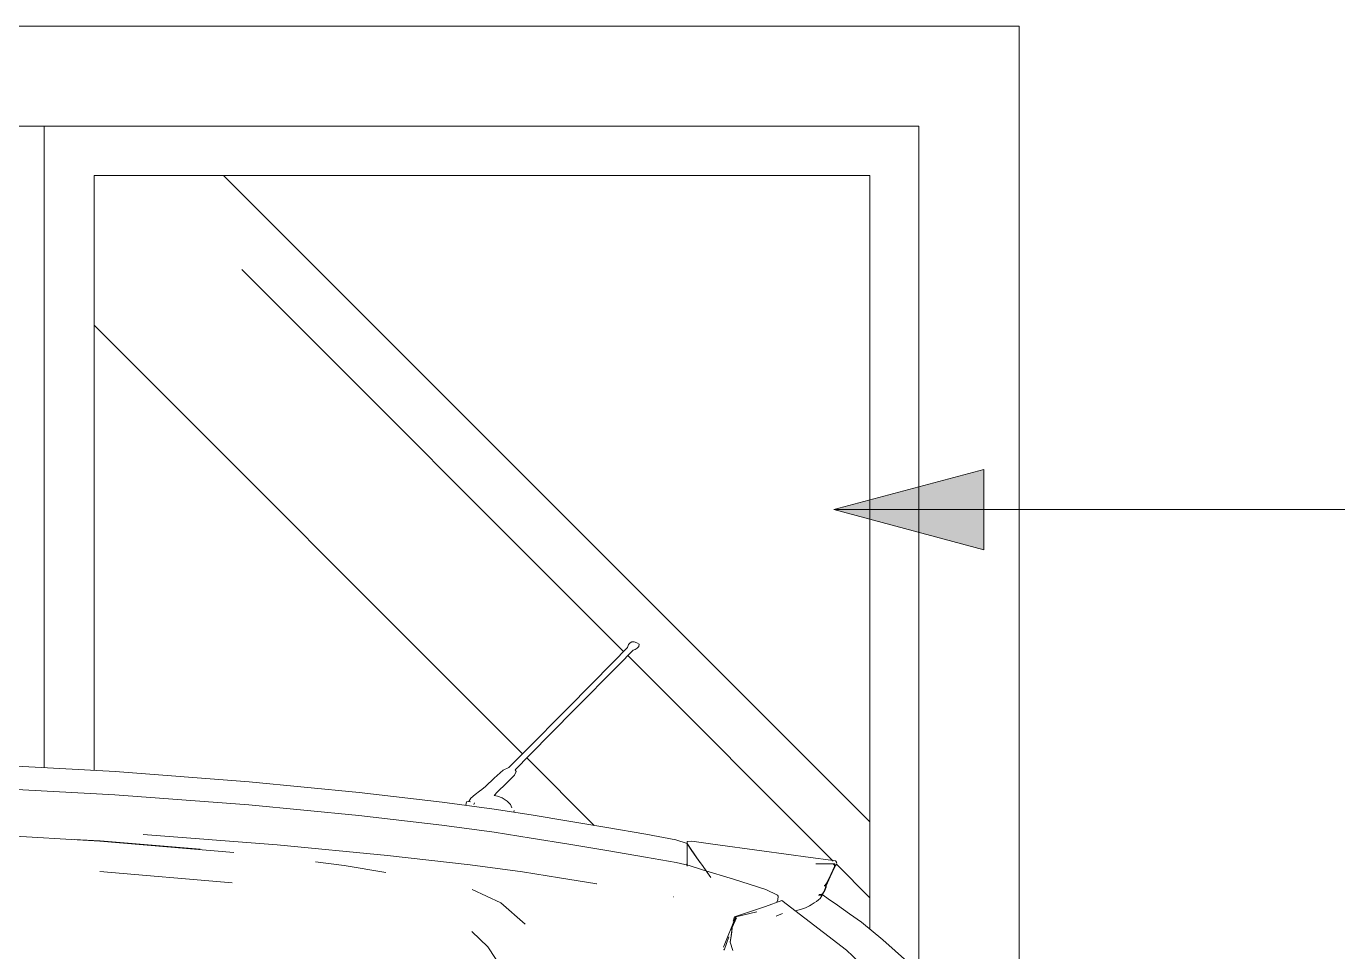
# Model space of a CAD drawing. Header units: millimetres. Extents: x -50912 to 58751, y -45352 to 5553.
# Drawn here: x 39823 to 41133, y 1474 to 2399 of the extents above; entities that cross this region are included whole.
import ezdxf

# ---------------------------------------------------------------- set-up
doc = ezdxf.new("R2010")
doc.units = ezdxf.units.MM
for name, color, linetype, lineweight in [('A-DOOR', 31, 'Continuous', 9), ('A-GENM', 13, 'Continuous', 9), ('G-ANNO-TEXT', 231, 'Continuous', 9), ('G-IMPT', 8, 'Continuous', 9)]:
    doc.layers.add(name, color=color, linetype=linetype, lineweight=lineweight)

# ---------------------------------------------------------------- blocks, each defined once
blk = doc.blocks.new('Porta correr 4 folhas - 350 x 210-3791413-D')
at = {"layer": 'A-DOOR'}
h = blk.add_hatch(dxfattribs=at)
h.set_pattern_fill('FP_13', color=256, style=0, pattern_type=2)
h.set_pattern_definition([(135, (-38757.151, 200), (-969.8676610754683, 2586.313762867916), [17145, -2286, 5715, -1143]), (135, (-40277.341, 771.5), (1883.159708588202, 266.7136067957538), [3429, -377.19, 6858, -857.25]), (135, (-39328.651, 1171.55), (-3661.250420559894, 4744.269308760835), [9144, -1600.2, 4572, -1143])])
h.paths.add_polyline_path([(-39144.65077199631, 250.000000000006), (-38684.85161921395, 250.000000000006), (-38689.41460014178, 251.5375026217385), (-38697.65602624488, 253.4674484509642), (-38718.96020474416, 262.8750555358811), (-38734.82267394356, 268.8627025961046), (-38744.80034885759, 274.7743297863909), (-38752.60025298809, 278.2995147246432), (-38773.39317886557, 292.7966828054946), (-38787.81429603336, 302.3043783380456), (-38796.09256736664, 309.5291317868213), (-38803.04448952591, 315.030977480985), (-38820.12809073567, 332.6279735950984), (-38831.00811585791, 343.2851973721619), (-38837.14262315368, 351.3679716036087), (-38843.62238726572, 358.7021397327072), (-38857.98525501748, 380.8565154123929), (-38865.8203626442, 392.2848117045136), (-38866.78818799839, 394.4263241258511), (-38957.75153983069, 398.2308528412009), (-38958.09933581131, 397.281278768608), (-38959.30611377611, 394.6365448053245), (-38989.61312063529, 394.8878529376859), (-39000.89641734574, 396.459048054786), (-39060.62925550478, 397.8495968440008), (-39144.65077199631, 397.6775473654831), (-39144.65077199631, 251.3893261555215)])
h.paths.add_polyline_path([(-38512.74683131402, 250.000000000006), (-38369.65077199631, 250.000000000006), (-38369.65077199631, 339.9659346644905), (-38382.2494178764, 328.1432611435746), (-38397.39212211084, 312.4829089956235), (-38406.30474584035, 305.5695423754274), (-38412.80883617437, 299.8685277585125), (-38434.96306941829, 285.5051432757924), (-38446.14897172298, 277.7793983488446), (-38454.45717969457, 274.0245039804734), (-38463.69532524735, 268.5155187900008), (-38482.59536792512, 261.3074505696249), (-38502.61612909278, 252.8413694998573), (-38512.1409725275, 250.2286940941414)])
h.paths.add_polyline_path([(-38619.88443132541, 368.2208602886766), (-38619.90408033294, 399.5372822230811), (-38636.52108872636, 401.9169877719784), (-38653.72728602849, 408.149764106319), (-38656.26667926685, 400.5804399501753), (-38659.8689955394, 384.7748071234225), (-38677.14742315265, 385.5807497031776), (-38668.32121768849, 381.45222204579), (-38656.18339651968, 376.6650884703694), (-38648.54302633578, 374.1792804302881), (-38634.50467826547, 370.6125261384126), (-38628.80748086348, 369.4015071367667), (-38619.90408033294, 368.2234601329063)])
h.paths.add_polyline_path([(-38577.74001339065, 368.2208602886766), (-38563.0941971861, 370.6179612432428), (-38549.05530120297, 374.1867695034118), (-38541.44104819638, 376.665088470365), (-38529.30322702756, 381.45222204579), (-38523.12554373542, 384.827561017872), (-38546.86310204877, 383.60906894667), (-38548.82015528853, 399.5002755039713), (-38550.96176382658, 405.7365424145983), (-38561.1033559897, 401.9169877719741), (-38562.84078751131, 401.232593172688), (-38577.76303118283, 399.5324209630251), (-38577.74088130918, 369.4015071367667)])
h.paths.add_polyline_path([(-39138.67541837139, 488.2863000439884), (-39103.0530645751, 489.0348005143592), (-39055.71210209531, 493.7793996041373), (-39043.96185537034, 497.4199696076802), (-39076.99103784223, 491.6995283814724), (-39122.36875860624, 489.7217464647502), (-39137.74814362542, 489.1454318899121), (-39138.01306820715, 488.899975895429)])
h.paths.add_polyline_path([(-39024.26005151554, 505.1641074993704), (-39022.83892133959, 506.6170929486602), (-39024.16190848008, 505.2992797625616)])
h.paths.add_polyline_path([(-39000.27556361941, 564.8298611870031), (-38971.45918518481, 652.2219868465972), (-38966.64074861182, 665.6289046626888), (-38968.90901632785, 662.7364855482837), (-38972.5754662171, 653.4804307372489), (-38981.74095170858, 627.4388914283909), (-38993.76900767774, 587.3961088655388), (-39000.26007900979, 564.8825521355948)])
h.paths.add_polyline_path([(-38384.31061244499, 841.4904900361034), (-38369.65077199631, 847.7607575466827), (-38369.65077199631, 849.0726482132177), (-38383.64402565463, 841.8352527571634)])
h.paths.add_polyline_path([(-38399.02828108133, 834.8535879198156), (-38384.31061244499, 841.4904900361034), (-38385.2163123205, 841.7226679674923), (-38398.79448840694, 834.9698595841103)])
h.paths.add_polyline_path([(-38398.74525511669, 833.4173655232173), (-38397.72223957907, 834.1392805434532), (-38399.2489986251, 834.7435869291031), (-38399.62405473044, 833.9105843138084), (-38398.76434328546, 833.4280785951913)])
h.paths.add_polyline_path([(-38400.44847302218, 834.373282051069), (-38369.65077199631, 849.9933434725747), (-38369.65077199631, 850.3642059625721), (-38400.66395726545, 834.4942207453892)])
h.paths.add_polyline_path([(-38369.65077199631, 1253.953674813271), (-38369.65077199631, 1255.798221625344), (-38453.04976332274, 1381.724596576185), (-38369.8175687527, 1254.212069501798)])
h.paths.add_polyline_path([(-38552.15667034714, 1583.548351312967), (-38552.15667034714, 1583.389778166322), (-38552.09067395909, 1583.550725601812)])
h.paths.add_polyline_path([(-38369.65077199631, 1496.917318137121), (-38369.65077199631, 2250.00000000001), (-39144.65077199631, 2250.00000000001), (-39144.65077199631, 1655.471159412466), (-39103.0530645751, 1652.752911378223), (-38974.32003559848, 1642.571710894815), (-38851.49980264781, 1630.140665053657), (-38773.30183299007, 1621.256943724892), (-38772.53889147543, 1624.039792888645), (-38770.238784929, 1624.289463698471), (-38768.16727779927, 1627.628287936981), (-38757.69611608073, 1636.189720178372), (-38753.76034035458, 1639.492029966054), (-38736.04802864715, 1655.605095552149), (-38729.51942585222, 1659.10030573225), (-38689.41460014178, 1699.425288439929), (-38611.7997193175, 1778.327793958154), (-38610.06302748789, 1782.013513368263), (-38607.32865946626, 1783.819615375063), (-38604.8951047191, 1783.387860080508), (-38600.05685196613, 1781.489707467861), (-38600.77778633464, 1778.879587389279), (-38605.18705092822, 1776.005246050724), (-38606.81480856895, 1774.930597941208), (-38724.14838448012, 1656.008815974572), (-38724.48806166092, 1655.662887687409), (-38724.04595951445, 1654.866326446195), (-38722.94063673837, 1654.381925862448), (-38725.3827151018, 1650.063152401648), (-38744.67009222134, 1630.466947132216), (-38736.94674927168, 1628.135806421196), (-38730.62726297181, 1623.424760759028), (-38728.15603569142, 1620.279878205839), (-38727.35900564102, 1618.172057624432), (-38725.18639301385, 1616.906698648334), (-38725.0809668132, 1613.78363324345), (-38651.12818059684, 1601.637190493172), (-38571.23218173227, 1587.672479779981), (-38561.23511319746, 1585.388174358589), (-38552.16817651616, 1582.393533746357), (-38552.15137385664, 1584.277075350726), (-38543.43819651283, 1584.087971918338), (-38408.59465611239, 1565.806843195116), (-38408.38717979487, 1565.492504892886), (-38404.40778160846, 1564.284376132769), (-38404.03821318155, 1563.773888671245), (-38402.87691914693, 1562.111034311124), (-38404.8901441191, 1558.540286526094), (-38413.45732040882, 1539.343435983749), (-38413.80421111317, 1537.980096890329), (-38417.4383341466, 1531.076601701294), (-38417.35023290106, 1530.570767188296), (-38415.41717510804, 1529.942182754317), (-38387.88994407334, 1510.790099405738), (-38373.70132361114, 1500.249075437072), (-38371.24167667916, 1498.225907384865)])
h.paths.add_polyline_path([(-38416.50843478864, 1526.586194064244), (-38417.03945362067, 1527.77006785427), (-38418.10742700683, 1527.211298672437), (-38417.03945362067, 1526.793788769934)])
h.paths.add_polyline_path([(-38766.84425100008, 1536.363378549126), (-38796.07372625993, 1543.313241613733), (-38780.12417340525, 1539.45570713188), (-38767.16232204332, 1536.437443754355)])
h.paths.add_polyline_path([(-38404.96844967503, 1562.105475478663), (-38405.22221823772, 1562.612876786003), (-38406.09644765362, 1563.001488888893), (-38405.21933056305, 1562.327614011623), (-38404.97472776108, 1562.111034311124)])
h.paths.add_polyline_path([(-38563.66265672683, 1591.929545275843), (-38563.66382383349, 1591.929545275843), (-38563.66283936444, 1597.283008015002)])
h.paths.add_polyline_path([(-38727.36201916148, 1656.31948253804), (-38727.36201916148, 1657.352281583458), (-38728.57965099659, 1657.240295675233), (-38727.6492812854, 1656.536719579571)])
h.paths.add_polyline_path([(-38606.11238434609, 1775.643295143853), (-38606.11238434609, 1776.319672746734), (-38606.49623127812, 1775.95122214327)])
for p, q in [((-38220.65077199631, 2398.999999999984), (-41918.65077199631, 2398.999999999984)), ((-38220.65077199631, 2398.999999999984), (-38220.65077199631, 1352.278599048058)), ((-41818.65077199631, 2298.999999999984), (-38320.65077199631, 2298.999999999984)), ((-39194.6507719963, 2298.999999999983), (-39194.6507719963, 1658.179533693066)), ((-38320.65077199631, 1454.13773712871), (-38320.65077199631, 2298.999999999984)), ((-39144.65077199631, 2250.000000000008), (-38369.65077199631, 2250.000000000008)), ((-39144.65077199631, 1655.41564620492), (-39144.65077199631, 2250.000000000008)), ((-38369.65077199631, 2250.000000000008), (-38369.65077199631, 1496.737858977009))]:
    blk.add_line(p, q, dxfattribs=at)
blk = doc.blocks.new('CRT_Fiat Punto - Punto_dwg-985961-D')
at = {"layer": 'G-IMPT'}
for p, q in [((-38608.9936751781, 1783.003499244054), (-38610.71868734267, 1781.4065160395)), ((-38608.9936751781, 1783.003499244054), (-38607.32865946625, 1783.819615375065)), ((-38605.28476204605, 1783.780713565531), (-38607.32865946625, 1783.819615375065)), ((-38602.42319607521, 1782.812186354441), (-38605.28476204605, 1783.780713565531)), ((-38602.42319607521, 1782.812186354441), (-38600.05685196612, 1781.489707467871)), ((-38626.49930683109, 1763.123122152221), (-38611.79971931749, 1778.327793958159)), ((-38620.87945645416, 1760.660254069704), (-38606.11238434609, 1775.643295143857)), ((-38611.79971931749, 1778.327793958159), (-38610.71868734267, 1781.4065160395)), ((-38606.11238434609, 1775.643295143857), (-38604.2225417444, 1776.382520843817)), ((-38604.2225417444, 1776.382520843817), (-38602.24439386144, 1777.692854329762)), ((-38602.24439386144, 1777.692854329762), (-38600.35802137421, 1779.219248100588)), ((-38600.05685196612, 1781.489707467871), (-38600.35802137421, 1779.219248100588)), ((-38670.72016260979, 1718.358051974633), (-38626.49930683109, 1763.123122152221)), ((-38665.10012959526, 1715.895183892122), (-38620.87945645416, 1760.660254069704)), ((-38670.72016260979, 1718.358051974633), (-38714.95590335318, 1673.558371971197)), ((-38709.33587033865, 1671.095503888691), (-38665.10012959526, 1715.895183892122)), ((-38714.95590335318, 1673.558371971197), (-38730.32257471338, 1658.302972570901)), ((-38709.33587033865, 1671.095503888691), (-38724.14841920998, 1656.008815974576)), ((-39123.75063763281, 1654.338960366241), (-39265.69078428954, 1662.027592536839)), ((-39265.69078428954, 1662.027592536839), (-39123.75063763281, 1654.339051685042)), ((-38989.8756305662, 1644.079658267701), (-39123.75063763281, 1654.339051685042)), ((-38989.8756305662, 1644.079658267701), (-39123.75063763281, 1654.338960366241)), ((-38745.01394353482, 1647.618124856319), (-38736.0479896251, 1655.605095552151)), ((-38736.0479896251, 1655.605095552151), (-38730.32257471338, 1658.302972570901)), ((-38724.78819873487, 1650.670775419768), (-38722.94063673837, 1654.381925862452)), ((-38724.14841920998, 1656.008815974576), (-38722.94063673837, 1654.381925862452)), ((-39124.05395303274, 1631.216583175578), (-39265.95738953117, 1638.905215346176)), ((-38879.78962794285, 1633.408006119962), (-38989.8756305662, 1644.079658267701)), ((-38989.8756305662, 1644.079658267701), (-38879.78981058045, 1633.408006119962)), ((-38757.3666378441, 1636.422713721295), (-38753.76036704519, 1639.492029966058)), ((-38753.76036704519, 1639.492029966058), (-38745.01394353482, 1647.618124856319)), ((-38741.69468772974, 1634.204625686806), (-38732.94835553816, 1642.330720577067)), ((-38732.94835553816, 1642.330720577067), (-38724.78819873487, 1650.670775419768)), ((-38990.17981349475, 1620.957281077032), (-39124.05395303274, 1631.216583175578)), ((-38796.97945556898, 1623.843822740144), (-38879.78981058045, 1633.408006119962)), ((-38796.97945556898, 1623.843822740144), (-38879.78962794285, 1633.408006119962)), ((-38770.23884481639, 1624.289367173764), (-38768.16727779927, 1627.628256521213)), ((-38768.16727779927, 1627.628256521213), (-38763.95264114327, 1631.38136795329)), ((-38759.53125872018, 1634.891982307387), (-38763.95264114327, 1631.38136795329)), ((-38759.53125872018, 1634.891982307387), (-38757.3666378441, 1636.422713721295)), ((-38744.90837900003, 1630.522423304274), (-38741.69468772974, 1634.204625686806)), ((-38741.65806889025, 1629.765710053778), (-38744.90837900003, 1630.522423304274)), ((-38736.94674927167, 1628.135806421198), (-38741.65806889025, 1629.765710053778)), ((-38732.17095857908, 1624.903120840149), (-38736.94674927167, 1628.135806421198)), ((-38728.61737872878, 1621.499943056286), (-38732.17095857908, 1624.903120840149)), ((-38880.09618516023, 1610.285583269899), (-38990.17981349475, 1620.957281077032)), ((-38744.93120870046, 1616.906698648337), (-38796.97945556898, 1623.843822740144)), ((-38796.97945556898, 1623.843822740144), (-38744.93120870046, 1616.906698648337)), ((-38773.14460908726, 1622.392766980741), (-38773.3791600166, 1620.698314702887)), ((-38773.14460908726, 1622.392766980741), (-38772.53889147542, 1624.039792888645)), ((-38772.53889147542, 1624.039792888645), (-38770.23884481639, 1624.289367173764)), ((-38768.57255064132, 1624.051664332869), (-38770.23884481639, 1624.289367173764)), ((-38765.18325331531, 1621.256943724891), (-38764.76273023337, 1622.930452085295)), ((-38707.98754823118, 1611.094302577971), (-38744.93120870046, 1616.906698648337)), ((-38707.98754823118, 1611.094348237372), (-38744.93120870046, 1616.906698648337)), ((-38727.35900564101, 1618.172057624434), (-38728.61737872878, 1621.499943056286)), ((-38725.31832767824, 1613.820977549397), (-38725.08096681319, 1615.535729478047)), ((-38797.2506724101, 1600.71555548677), (-38880.09618516023, 1610.285583269899)), ((-38745.09010341546, 1593.761035163235), (-38797.2506724101, 1600.71555548677)), ((-38707.98754823118, 1611.094348237372), (-38670.49095241747, 1604.904531559478)), ((-38670.49095241747, 1604.904531559478), (-38707.98754823118, 1611.094302577971)), ((-38632.36800094272, 1598.471532912592), (-38670.49095241747, 1604.904531559478)), ((-38632.36800094272, 1598.471532912592), (-38670.49095241747, 1604.904531559478)), ((-39279.01027075267, 1593.120433769137), (-39138.90796064006, 1584.750608997074)), ((-39138.90796064006, 1584.750608997074), (-39273.85792698117, 1592.654890517945)), ((-39138.80116330144, 1585.076114865821), (-39164.46720664993, 1586.516376822014)), ((-38961.72688389102, 1581.247026190709), (-39095.60198227643, 1591.506328289255)), ((-38708.03366422605, 1587.931334179942), (-38745.09010341546, 1593.761035163235)), ((-38670.49944506602, 1581.735673098743), (-38708.03366422605, 1587.931334179942)), ((-38593.54509085275, 1591.929545275847), (-38632.36800094272, 1598.471532912592)), ((-38632.36800094272, 1598.471532912592), (-38593.54509085275, 1591.929545275847)), ((-38563.66283936443, 1586.22832984658), (-38593.54509085275, 1591.929545275847)), ((-38563.66283936443, 1586.22832984658), (-38593.54509085275, 1591.929545275847)), ((-38552.36168105701, 1582.317373865723), (-38563.66283936443, 1586.22832984658)), ((-38563.66283936443, 1586.22832984658), (-38552.36168105701, 1582.317373865723)), ((-39005.07153576717, 1573.586337573438), (-39138.90796064006, 1584.750608997074)), ((-39038.88816607284, 1576.746356144719), (-39138.80116330144, 1585.076114865821)), ((-38961.72688389102, 1581.247026190709), (-38851.64106390526, 1570.575374042977)), ((-38632.41366034358, 1575.308427536359), (-38670.49944506602, 1581.735673098743)), ((-38593.70243314812, 1568.783973109546), (-38632.41366034358, 1575.308427536359)), ((-38552.15073462503, 1584.402090790298), (-38552.36168105701, 1582.317373865723)), ((-38552.36168105701, 1582.317373865723), (-38552.15073462503, 1584.402090790298)), ((-38552.36168105701, 1582.317373865723), (-38552.36168105701, 1582.199846567903)), ((-38552.36168105701, 1582.317373865723), (-38548.95366337665, 1577.36355716917)), ((-38548.95329810144, 1577.36355716917), (-38552.36168105701, 1582.317373865723)), ((-38552.36168105701, 1582.317373865723), (-38548.13928230287, 1576.209972406385)), ((-38552.36168105701, 1582.317373865723), (-38548.13928230287, 1576.209972406385)), ((-38552.36168105701, 1582.317373865723), (-38552.36168105701, 1582.199846567903)), ((-38552.36168105701, 1582.199846567903), (-38552.36168105701, 1581.847492971449)), ((-38552.36168105701, 1581.482126445749), (-38552.36168105701, 1581.847492971449)), ((-38552.36168105701, 1581.325469041391), (-38552.36168105701, 1581.482126445749)), ((-38552.36168105701, 1581.039960807799), (-38552.36168105701, 1581.325469041391)), ((-38552.36168105701, 1580.287311243985), (-38552.36168105701, 1581.039960807799)), ((-38552.36168105701, 1578.919538231755), (-38552.36168105701, 1580.287311243985)), ((-38552.36168105701, 1578.919538231755), (-38552.36168105701, 1576.788020421301)), ((-38552.36168105701, 1574.274790019639), (-38552.36168105701, 1576.788020421301)), ((-38552.36168105701, 1574.274790019639), (-38552.36168105701, 1571.761468299176)), ((-38552.15073462503, 1584.402090790298), (-38552.15055198743, 1584.406245795771)), ((-38552.15055198743, 1584.406245795771), (-38552.15073462503, 1584.402090790298)), ((-38552.15055198743, 1584.406245795771), (-38547.49694585154, 1584.641072094405)), ((-38548.95366337665, 1577.36355716917), (-38542.75092508832, 1568.534398824439)), ((-38548.95366337665, 1577.36355716917), (-38548.04138094145, 1576.067133334805)), ((-38548.95329810144, 1577.36355716917), (-38539.49349211199, 1563.919922795094)), ((-38548.95329810144, 1577.36355716917), (-38542.75092508832, 1568.534398824439)), ((-38548.13928230287, 1576.209972406385), (-38539.49349211199, 1563.919922795094)), ((-38548.13928230287, 1576.209972406385), (-38542.75092508831, 1568.534398824439)), ((-38526.59672038205, 1581.918082405182), (-38547.49694585154, 1584.641072094405)), ((-38526.59672038204, 1581.918082405182), (-38477.6457333116, 1575.133323734053)), ((-38428.89519101096, 1568.39395050738), (-38477.6457333116, 1575.133323734053)), ((-38894.99393447357, 1560.550761264863), (-38923.60810014039, 1564.028929827502)), ((-38853.2381902773, 1553.559017886089), (-38894.99393447357, 1560.550761264863)), ((-38768.8308915314, 1561.011190663158), (-38851.64106390526, 1570.575374042977)), ((-38768.8308915314, 1561.011190663158), (-38716.78246202527, 1554.074020911951)), ((-38563.32422924764, 1563.436344080557), (-38593.70243314812, 1568.783973109546)), ((-38563.32422924764, 1563.436344080557), (-38550.2376970477, 1560.539529052251)), ((-38552.35291445204, 1563.200102340496), (-38552.39720407088, 1561.696583929502)), ((-38552.38474051929, 1560.995196762471), (-38552.39720407088, 1561.696583929502)), ((-38552.36168105701, 1571.761468299176), (-38552.36168105701, 1568.745436575218)), ((-38552.36168105701, 1568.745436575218), (-38552.36168105701, 1564.724076163076)), ((-38552.361681057, 1561.205471413827), (-38552.361681057, 1564.724076163076)), ((-38552.35291445204, 1563.200102340496), (-38552.361681057, 1559.69752404095)), ((-38552.361681057, 1561.205471413827), (-38552.361681057, 1559.69752404095)), ((-38536.91474047009, 1556.2794612924), (-38550.2376970477, 1560.539529052251)), ((-38536.23633309209, 1559.305492425146), (-38542.75092508832, 1568.534398824439)), ((-38536.23633309209, 1559.305492425146), (-38542.75092508831, 1568.534398824439)), ((-38531.89330220087, 1553.153025137158), (-38536.23633309209, 1559.305492425146)), ((-38531.04905987893, 1551.956611856364), (-38536.23633309209, 1559.305492425146)), ((-38428.89519101096, 1568.39395050738), (-38408.59465611239, 1565.806843195124)), ((-38414.58325181068, 1562.011177201448), (-38423.63093604794, 1562.011177201448)), ((-38421.62046130918, 1562.011177201448), (-38412.57268575311, 1562.011177201448)), ((-38407.54622494979, 1562.011177201448), (-38414.58325181068, 1562.011177201448)), ((-38405.66113092579, 1562.011177201448), (-38412.57268575311, 1562.011177201448)), ((-38405.03194438191, 1559.335536310914), (-38408.62488263576, 1551.081275482433)), ((-38405.03194438191, 1559.335536310914), (-38408.62479131696, 1551.081275482433)), ((-38404.03821318153, 1565.013237148736), (-38408.59465611239, 1565.806843195124)), ((-38405.03194438191, 1559.335536310914), (-38408.54717033549, 1551.308567979925)), ((-38407.54622494979, 1562.011177201448), (-38404.53042152283, 1562.011177201448)), ((-38404.58539544147, 1560.547336809798), (-38406.09644765361, 1561.879815105162)), ((-38406.09644765361, 1561.879815105162), (-38404.1530922341, 1560.077547234326)), ((-38405.21933056304, 1557.853706115329), (-38404.1530922341, 1560.077547234326)), ((-38405.14125298757, 1559.086555598017), (-38405.03194438191, 1559.335536310914)), ((-38405.03194438191, 1559.335536310914), (-38405.14125298757, 1559.086555598017)), ((-38405.03194438191, 1559.335536310914), (-38404.53042152284, 1562.011177201448)), ((-38404.58539544147, 1560.547336809798), (-38404.1530922341, 1560.077547234326)), ((-38404.1530922341, 1560.077547234326), (-38403.97191573148, 1560.325614759211)), ((-38402.64523618003, 1562.421746533996), (-38404.03821318153, 1565.013237148736)), ((-38402.63957441432, 1563.391004295501), (-38404.03821318153, 1565.013237148736)), ((-38404.03821318153, 1565.013237148736), (-38402.63957441432, 1563.391049954902)), ((-38403.97191573148, 1560.325614759211), (-38403.5488357231, 1560.90430200574)), ((-38403.45824747179, 1561.185472596255), (-38403.5488357231, 1560.90430200574)), ((-38403.14237573662, 1561.755027962605), (-38403.45824747178, 1561.185472596255)), ((-39138.90786932126, 1554.389983965918), (-39006.76796514681, 1543.100012211708)), ((-38679.838801556, 1548.26167050099), (-38716.78246202527, 1554.074020911951)), ((-38679.838801556, 1548.26167050099), (-38642.34229706108, 1542.07180816369)), ((-38505.82817662463, 1546.841891431173), (-38536.91474047009, 1556.2794612924)), ((-38531.89330220087, 1553.153025137158), (-38528.63623449976, 1548.538549107814)), ((-38531.04905987893, 1551.956611856364), (-38528.63623449976, 1548.538549107814)), ((-38473.68112753474, 1536.52131441667), (-38505.82817662463, 1546.841891431173)), ((-38413.30898925141, 1540.038092789884), (-38409.3049337522, 1548.978477435122)), ((-38412.77550481175, 1542.704875756646), (-38408.62479131696, 1551.081275482433)), ((-38412.77550481175, 1542.704921416047), (-38408.62488263576, 1551.081275482433)), ((-38412.56538024898, 1543.281553989536), (-38408.54717033549, 1551.308567979925)), ((-38405.21933056304, 1557.853706115329), (-38409.3049337522, 1548.978477435122)), ((-38405.14125298757, 1559.086555598017), (-38408.62488263576, 1551.081275482433)), ((-38405.14125298757, 1559.086555598017), (-38408.62479131696, 1551.081275482433)), ((-38738.52382497746, 1523.075944985356), (-38766.84425099988, 1536.363378549087)), ((-38642.64383174437, 1542.122124823441), (-38642.34229706108, 1542.07180816369)), ((-38461.80959199174, 1530.656181738308), (-38473.68112753474, 1536.52131441667)), ((-38417.43029809205, 1530.917764445848), (-38415.4420138221, 1534.65156195136)), ((-38415.4420138221, 1534.65156195136), (-38417.43029809205, 1530.917764445848)), ((-38417.33368279982, 1531.096292703219), (-38415.0871489586, 1535.077609820806)), ((-38417.33368279982, 1531.096292703219), (-38415.0871489586, 1535.077609820806)), ((-38416.88932551063, 1532.003271041948), (-38414.83903577431, 1535.458135267598)), ((-38416.88932551063, 1532.003271041948), (-38414.83903577431, 1535.458135267598)), ((-38416.88932551063, 1532.003271041948), (-38415.0871489586, 1535.077609820806)), ((-38416.88932551063, 1532.003271041948), (-38415.0871489586, 1535.077609820806)), ((-38416.8083257335, 1532.578944768019), (-38414.7163946236, 1536.019015347784)), ((-38415.71131296838, 1534.112689702384), (-38416.4481643795, 1532.58109075986)), ((-38416.4481643795, 1532.58109075986), (-38415.71131296838, 1534.112689702384)), ((-38415.71131296838, 1534.112689702384), (-38415.4420138221, 1534.65156195136)), ((-38415.71131296839, 1534.112689702384), (-38415.4420138221, 1534.65156195136)), ((-38413.30898925142, 1540.038092789884), (-38415.4420138221, 1534.65156195136)), ((-38413.83674420994, 1538.705386592919), (-38415.4420138221, 1534.65156195136)), ((-38414.05698155634, 1538.385405116273), (-38415.4420138221, 1534.65156195136)), ((-38414.05698155634, 1538.385313797471), (-38415.4420138221, 1534.65156195136)), ((-38413.22753288028, 1539.459222905752), (-38415.30348652003, 1540.419818125298)), ((-38413.53144185242, 1539.830388175361), (-38415.0871489586, 1535.077609820806)), ((-38413.94073272175, 1538.462386866127), (-38415.0871489586, 1535.077609820806)), ((-38415.0394805441, 1539.83029685656), (-38414.75264818788, 1540.064757879988)), ((-38413.39181540458, 1538.913136471439), (-38414.83903577431, 1535.458135267598)), ((-38413.39181540458, 1538.913090812038), (-38414.83903577431, 1535.458135267598)), ((-38412.77550481174, 1542.704921416047), (-38414.75264818788, 1540.064757879988)), ((-38412.77550481174, 1542.704875756646), (-38414.75264818788, 1540.064757879988)), ((-38414.7163946236, 1536.019015347784), (-38413.22753288028, 1539.459222905752)), ((-38412.56538024898, 1543.281553989536), (-38414.57485048092, 1540.605867439606)), ((-38413.94073272175, 1538.462386866127), (-38413.53144185242, 1539.830388175361)), ((-38413.30900733203, 1540.038092789884), (-38413.71807467009, 1539.005065538566)), ((-38413.39181540458, 1538.913090812038), (-38413.51391472045, 1539.715240993793)), ((-38413.25839863526, 1539.263891988863), (-38413.39181540458, 1538.913136471439)), ((-38413.39181540458, 1538.913090812038), (-38413.25839863526, 1539.263891988863)), ((-38413.22753288028, 1539.459222905752), (-38413.25839863526, 1539.263891988863)), ((-38413.22753288028, 1539.459222905752), (-38413.25839863526, 1539.263891988863)), ((-38738.52382497746, 1523.075944985356), (-38714.00417880161, 1501.891398426689)), ((-38565.69787886086, 1529.147229858611), (-38565.39616153996, 1529.096913198861)), ((-38457.79549142434, 1525.516439961445), (-38473.93389797791, 1519.334248403494)), ((-38462.52492573265, 1523.704720275386), (-38461.4898848669, 1526.199961192358)), ((-38461.80959199174, 1530.656181738308), (-38461.20524416192, 1529.864584705559)), ((-38461.4898848669, 1526.199961192358), (-38461.20524416192, 1529.864584705559)), ((-38393.10379118184, 1475.752989512068), (-38457.79549142434, 1525.516439961445)), ((-38430.01174599965, 1520.311313922546), (-38434.05698627844, 1518.266275017326)), ((-38430.01174599965, 1520.311313922546), (-38428.30627605864, 1521.248838400451)), ((-38428.30627605864, 1521.248838400451), (-38425.37713417452, 1523.040011036878)), ((-38423.11379767378, 1524.611287998751), (-38425.37713417452, 1523.040011036878)), ((-38423.11379767378, 1524.611287998751), (-38421.06286870585, 1526.037824659891)), ((-38419.39712244359, 1527.486734427453), (-38421.06286870585, 1526.037824659891)), ((-38420.93450646447, 1530.867944201188), (-38417.37048427691, 1530.756038847994)), ((-38420.29100127704, 1531.432254574764), (-38418.77898547472, 1531.432254574764)), ((-38419.39712244359, 1527.486734427453), (-38418.29006461028, 1529.125085049199)), ((-38418.77898547472, 1531.432254574764), (-38416.8083257335, 1532.578944768019)), ((-38418.29006461028, 1529.125085049199), (-38416.4481643795, 1532.58109075986)), ((-38418.29006461028, 1529.125085049199), (-38416.4481643795, 1532.58109075986)), ((-38417.43029809205, 1530.917764445848), (-38417.33368279982, 1531.096292703219)), ((-38416.30333275997, 1530.70946625912), (-38411.18244831566, 1527.275787995475)), ((-38411.18244831566, 1527.275787995475), (-38401.91486840384, 1520.717819568423)), ((-38389.97694409199, 1512.267405953838), (-38401.91486840384, 1520.717819568423)), ((-38515.93278467305, 1478.798425890181), (-38503.62218833137, 1509.409858010274)), ((-38507.96124388662, 1496.547986599658), (-38503.58803509952, 1509.248269390622)), ((-38503.05957319395, 1508.240338116588), (-38507.11394535291, 1498.665470436968)), ((-38504.83745894472, 1509.214207477579), (-38506.14628966543, 1504.955777621906)), ((-38473.93389797791, 1519.334248403494), (-38504.83745894472, 1509.214207477579)), ((-38503.58803509953, 1509.248269390622), (-38482.74607102553, 1514.290710984248)), ((-38503.05957319395, 1508.240338116588), (-38503.35005432147, 1507.561496583807)), ((-38463.22777298253, 1509.965304621763), (-38456.89143528727, 1512.649346842051)), ((-38463.22777298253, 1509.965304621763), (-38458.592887201, 1511.914550103975)), ((-38444.16314372513, 1515.029891351726), (-38438.90071815952, 1516.360634262938)), ((-38438.90071815952, 1516.360634262938), (-38434.05698627844, 1518.266275017326)), ((-38378.03892846135, 1503.816946679852), (-38389.97694409199, 1512.267405953838)), ((-38767.42631704207, 1494.4998263181), (-38751.20070103285, 1479.171280557622)), ((-38507.11394535291, 1498.665470436968), (-38508.13607670061, 1490.203596312766)), ((-38507.03851602269, 1500.877166155335), (-38507.93818885728, 1491.611001684945)), ((-38507.93818885728, 1491.611001684945), (-38507.11394535291, 1498.665470436968)), ((-38507.05614939192, 1500.693738833627), (-38507.90997134754, 1491.812040026941)), ((-38505.95154832576, 1501.523520633941), (-38507.11394535291, 1498.665470436968)), ((-38356.76356535436, 1486.317022451969), (-38378.03892846135, 1503.816946679852)), ((-38515.12178239494, 1475.752989512068), (-38510.474089626, 1489.250404194215)), ((-38507.93818885728, 1491.611001684945), (-38509.29226404925, 1483.776487728591)), ((-38508.13607670061, 1490.203596312766), (-38509.29226404925, 1483.776487728591)), ((-38507.93818885728, 1491.611001684945), (-38509.21674340022, 1483.977571729989)), ((-38506.57505082089, 1475.649392908638), (-38509.21674340022, 1483.977571729989)), ((-38508.02302402408, 1491.007795340154), (-38508.13607670061, 1490.203596312766)), ((-38507.93818885728, 1491.611001684945), (-38508.02302402408, 1491.007795340154)), ((-38507.90997134754, 1491.812040026941), (-38507.93818885728, 1491.611001684945)), ((-38356.76356535436, 1486.317022451969), (-38316.8130507007, 1450.718031338086)), ((-38751.20070103286, 1479.171280557622), (-38736.77680498167, 1457.009851117507)), ((-38515.12178239494, 1475.752989512068), (-38515.45889171273, 1477.018886054531)), ((-38300.66304665931, 1389.425171236379), (-38393.10379118184, 1475.752989512068))]:
    blk.add_line(p, q, dxfattribs=at)
blk = doc.blocks.new('CRT_Fiat Punto - Fiat punto 2-985965-D')
blk.add_blockref('CRT_Fiat Punto - Punto_dwg-985961-D', (0, 0))

msp = doc.modelspace()

# ---------------------------------------------------------------- hatches: boundary and pattern name
at = {"layer": 'G-ANNO-TEXT'}
msp.add_hatch(color=7, dxfattribs=at).paths.add_polyline_path([(40629.52208046962, 1916.046689200066), (40779.52208046963, 1875.854310335397), (40779.52208046963, 1956.239068064734)])

# ---------------------------------------------------------------- linework, layer by layer
at = {"layer": 'G-ANNO-TEXT', "color": 7}
for p, q in [((40779.52208046963, 1956.239068064734), (40629.52208046962, 1916.046689200066)), ((40779.52208046963, 1875.854310335397), (40779.52208046963, 1956.239068064734)), ((40629.52208046962, 1916.046689200066), (40779.52208046963, 1875.854310335397)), ((40629.52208046962, 1916.046689200066), (41537.50299245236, 1916.046689200066))]:
    msp.add_line(p, q, dxfattribs=at)

# ---------------------------------------------------------------- block references
at = {"layer": 'A-DOOR'}
msp.add_blockref('Porta correr 4 folhas - 350 x 210-3791413-D', (79035.34201728753, 0), dxfattribs=at)
at = {"layer": 'A-GENM', "color": 7}
msp.add_blockref('CRT_Fiat Punto - Fiat punto 2-985965-D', (79035.34201728753, 0), dxfattribs=at)

doc.saveas('drawing.dxf')
